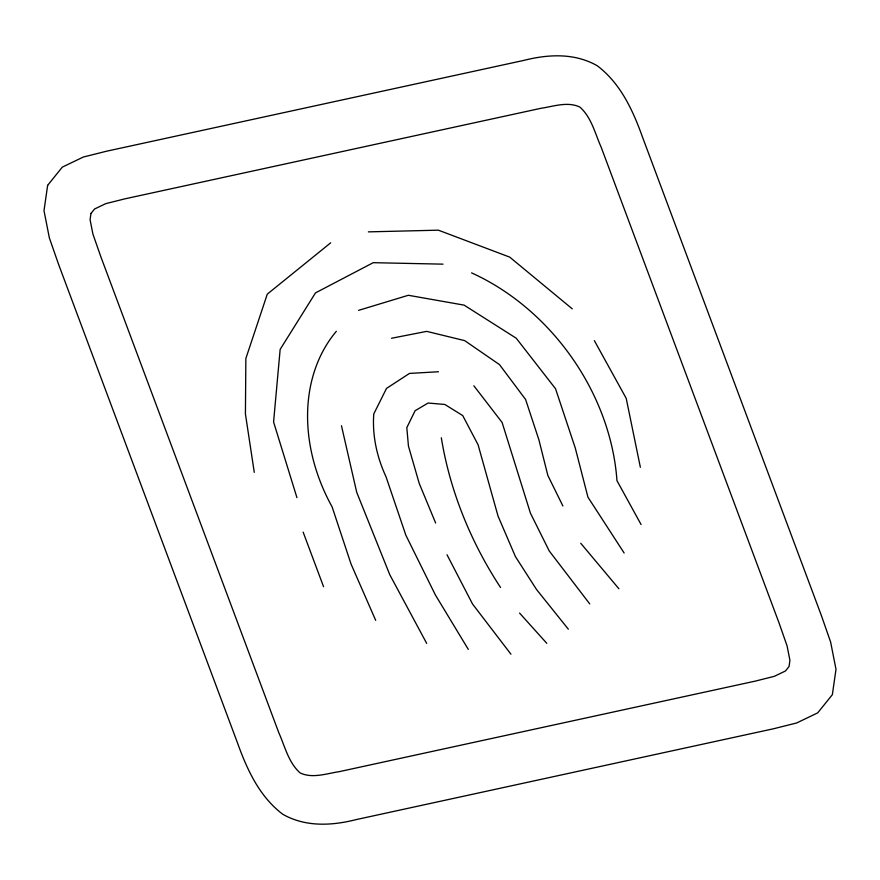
<?xml version="1.0" encoding="UTF-8"?>
<svg xmlns="http://www.w3.org/2000/svg" width="880" height="880" viewBox="0 0 880 880"><rect width="100%" height="100%" fill="white"/><g stroke="black" fill="none" stroke-linecap="round" stroke-linejoin="round"><path stroke-width="1.32" d="M330.704 242.814L267.289 294.129L245.861 358.479L245.421 413.941L254.276 472.362M358.567 310.365L408.342 295.284L464.123 305.14L516.219 338.206L555.544 388.751L575.256 447.953L587.939 497.167L624.129 552.992M391.501 338.272L426.701 331.375L464.695 340.637L499.488 364.606L525.602 399.487L538.89 439.78L547.844 475.442L562.892 505.989M438.482 371.756L409.497 373.417L386.529 388.388L373.78 413.908A117.997 93.863 53.9 0 0 386.023 476.773L405.845 535.183L435.391 594.979L468.314 649.396M368.379 231.869L438.383 230.175L509.707 257.114L572.264 308.847M443.014 264.154L373.23 262.68L315.491 292.897L280.159 349.382L273.581 421.982L296.945 497.662M519.563 613.063L546.788 643.313M580.734 543.257L618.893 588.753M568.337 629.178L536.58 589.567L515.438 556.611L498.014 516.021L478.093 444.807L462.726 415.58L444.829 404.47L428.12 403.029L415.118 410.707L406.813 427.647L408.441 446.094L419.254 483.505L435.644 523.028M473.836 385.759L502.106 422.455L530.42 513.117L549.241 550.968L589.754 603.922M510.939 654.192L472.56 604.032L447.029 554.785M594.363 340.648L626.208 398.343L640.365 467.291M641.08 524.535L616.957 480.645A211.475 168.223 53.9 0 0 471.581 272.877M426.668 643.357L389.807 574.772L356.73 492.338L341.462 425.733M375.683 620.345L351.043 564.025L332.101 506.858A168.674 134.178 53.9 0 1 336.347 331.298M303.149 532.136L323.554 586.685M500.522 587.455A327.415 260.458 53.9 0 1 441.32 437.767M47.641 185.339L44 210.672L49.357 237.908L58.762 264.858L237.248 742.236C246.939 769.296 259.259 796.477 282.788 814.275C305.459 827.211 331.881 825.792 356.367 819.555L773.509 728.772L796.675 722.964L817.718 712.866L832.359 694.661L836 669.328L830.643 642.092L821.238 615.142L642.752 137.764C633.061 110.704 620.741 83.523 597.212 65.725C574.541 52.789 548.119 54.208 523.633 60.445L106.491 151.228L83.325 157.036L62.282 167.134L47.641 185.339M90.97 213.455L90.079 219.637L92.917 234.08L100.716 256.41L278.729 732.523C284.878 746.295 288.442 762.575 300.146 772.948C312.455 778.756 326.436 773.564 339.075 771.694L755.106 681.153L774.301 676.335L785.466 670.978L789.03 666.545L789.921 660.363L787.083 645.92L779.284 623.59L601.271 147.477C595.122 133.705 591.558 117.425 579.854 107.052C567.545 101.244 553.564 106.436 540.925 108.306L124.894 198.847L105.699 203.665L94.534 209.022L90.97 213.455"/></g></svg>
